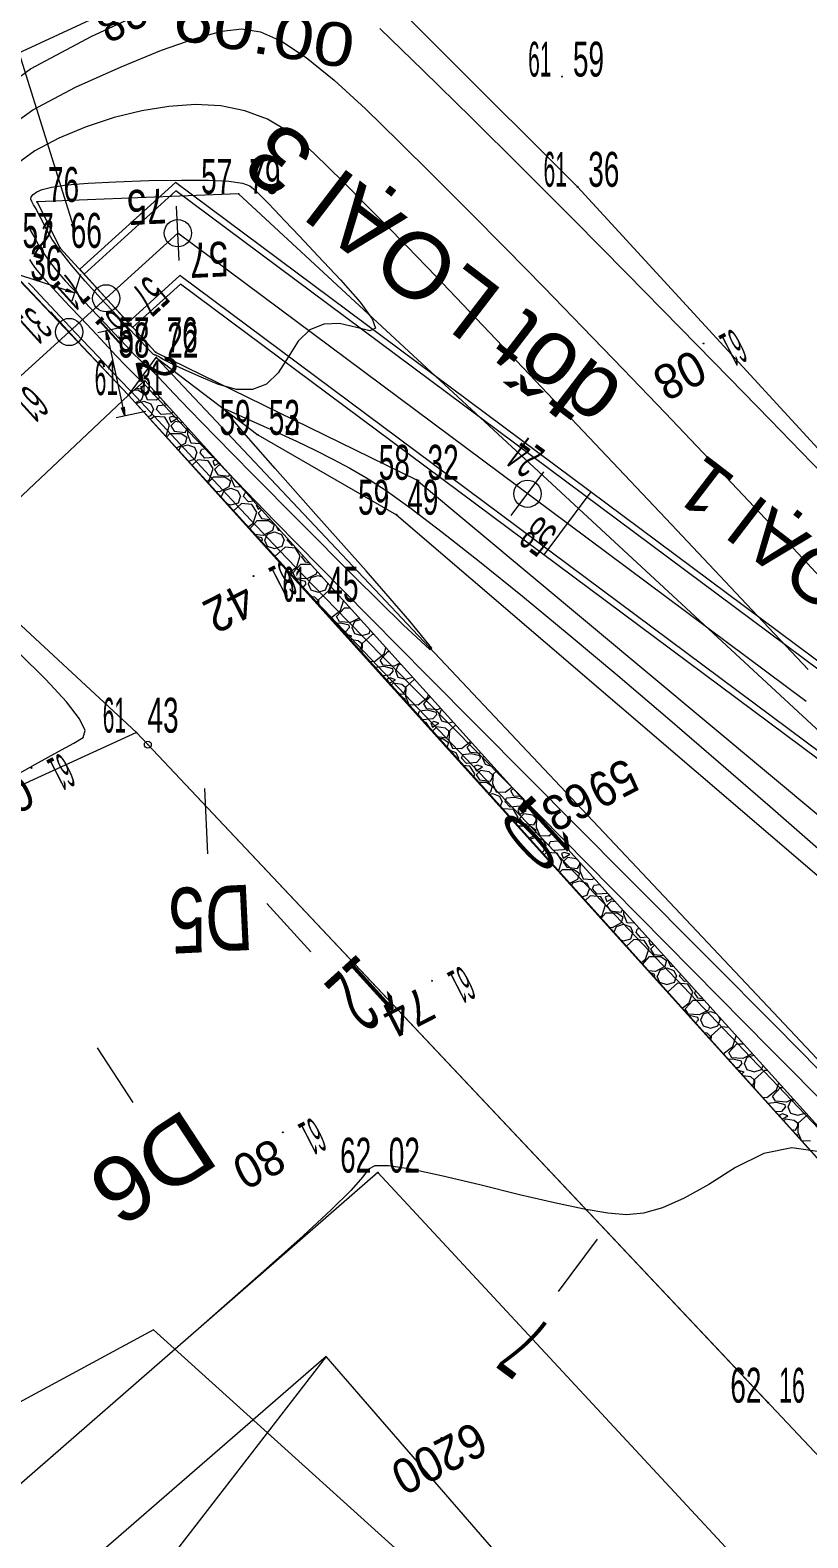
# Model space of a CAD drawing. Extents: x 2341 to 2734, y 4842 to 5070.
# Drawn here: x 2582.17 to 2600.01, y 4870.42 to 4905 of the extents above; entities that cross this region are included whole.
import ezdxf
from ezdxf.enums import TextEntityAlignment as Align

# ---------------------------------------------------------------- set-up
doc = ezdxf.new("R2010")
doc.units = 0
doc.header["$LTSCALE"] = 0.32
doc.header["$PDMODE"] = 32
doc.header["$PDSIZE"] = 0.16
for name, color, linetype, lineweight in [('1', 7, 'Continuous', 13), ('10', 7, 'Continuous', 13), ('2', 7, 'Continuous', 13), ('25', 7, 'Continuous', 13), ('26', 7, 'Continuous', 13), ('3', 7, 'Continuous', 13), ('30', 7, 'Continuous', 13), ('32', 7, 'Continuous', 13), ('4', 7, 'Continuous', 13), ('6', 7, 'Continuous', 13), ('7', 7, 'Continuous', 13), ('8', 7, 'Continuous', 13), ('9', 7, 'Continuous', 13)]:
    doc.layers.add(name, color=color, linetype=linetype, lineweight=lineweight)
doc.layers.add('17', color=7, linetype='Continuous')

msp = doc.modelspace()

# ---------------------------------------------------------------- hatches: boundary and pattern name
at = {"layer": '30'}
msp.add_hatch(color=256, dxfattribs=at).paths.add_polyline_path([(2583.1791, 4900.5599), (2583.2045, 4900.3792), (2583.1219, 4900.5419)])
at = {"layer": '9'}
for points in [[(2583.0109, 4899.0678), (2583.1912, 4898.975), (2582.9905, 4899.0043)], [(2583.925, 4897.8986), (2583.9152, 4898.1011), (2583.9902, 4897.9127)], [(2584.3291, 4896.349), (2584.3389, 4896.1465), (2584.264, 4896.3349)]]:
    msp.add_hatch(color=256, dxfattribs=at).paths.add_polyline_path(points)

# ---------------------------------------------------------------- linework, layer by layer
at = {"layer": '1'}
for centre in [(2594.37, 4903.933), (2586.949, 4901.244), (2594.722, 4901.406), (2582.33, 4901.058), (2582.852, 4900.005), (2585.0498, 4897.6119), (2585.065, 4897.49), (2584.427, 4896.628), (2587.394, 4895.716), (2591.036, 4894.686), (2590.572, 4893.885), (2588.739, 4891.889), (2584.612, 4888.886), (2590.147, 4878.796), (2599.097, 4873.519)]:
    msp.add_circle(centre, 0.01, dxfattribs=at)
at = {"layer": '10'}
msp.add_line((2599.9724, 4889.6029), (2594.4936, 4893.6846), dxfattribs=at)
for points in [[(2655.7151, 4947.3645), (2645.6363, 4930.937), (2636.5454, 4910.0623), (2622.9958, 4893.5047), (2609.6257, 4883.5337), (2585.5038, 4901.5041), (2583.3114, 4899.5141)], [(2655.8429, 4947.2861), (2645.7696, 4930.8675), (2636.6747, 4909.9834), (2623.1002, 4893.3955), (2609.6258, 4883.3466), (2585.5132, 4901.3101), (2583.4123, 4899.4031)], [(2657.1215, 4946.5017), (2647.103, 4930.1724), (2637.967, 4909.1941), (2624.1445, 4892.3031), (2609.6262, 4881.4758), (2585.6071, 4899.3696), (2584.4204, 4898.2924)], [(2657.2493, 4946.4232), (2647.2363, 4930.1029), (2638.0962, 4909.1152), (2624.249, 4892.1938), (2609.6263, 4881.2887), (2585.6165, 4899.1755), (2584.5212, 4898.1813)], [(2594.4936, 4893.6846), (2585.5601, 4900.3398), (2583.9163, 4898.8477), (2578.2889, 4893.7397)]]:
    msp.add_lwpolyline(points, dxfattribs=at)
at = {"layer": '2'}
for centre in [(2594.37, 4903.933), (2586.949, 4901.244), (2594.722, 4901.406), (2582.33, 4901.058), (2582.852, 4900.005), (2585.065, 4897.49), (2584.427, 4896.628), (2587.394, 4895.716), (2591.036, 4894.686), (2590.572, 4893.885), (2588.739, 4891.889), (2584.612, 4888.886), (2590.147, 4878.796), (2599.097, 4873.519)]:
    msp.add_circle(centre, 0.01, dxfattribs=at)
at = {"layer": '25'}
for p, q in [((2592.6425, 4887.5234), (2591.6343, 4888.6341)), ((2586.2494, 4886.1065), (2586.1769, 4887.6048)), ((2588.607, 4883.8604), (2587.5988, 4884.9711)), ((2584.5374, 4880.401), (2583.7144, 4881.6551)), ((2594.2883, 4876.0678), (2595.1845, 4877.2707))]:
    msp.add_line(p, q, dxfattribs=at)
at = {"layer": '26'}
for p, q in [((2585.5904, 4899.7156), (2585.5299, 4900.9641)), ((2584.3364, 4898.385), (2583.4963, 4899.3105)), ((2583.4849, 4897.612), (2582.6448, 4898.5376)), ((2593.206, 4893.8644), (2593.9528, 4894.8668))]:
    msp.add_line(p, q, dxfattribs=at)
for centre in [(2585.5601, 4900.3398), (2583.9163, 4898.8477), (2583.0648, 4898.0748), (2593.5794, 4894.3656)]:
    msp.add_circle(centre, 0.3125, dxfattribs=at)
at = {"layer": '3'}
for p, q in [((2584.5628, 4896.7506), (2584.6374, 4896.7506)), ((2584.6016, 4896.7856), (2584.7275, 4896.7705)), ((2584.6375, 4896.7506), (2584.7675, 4896.6606)), ((2584.7273, 4896.7705), (2584.7773, 4896.8605)), ((2584.7775, 4896.9205), (2584.764, 4896.9323)), ((2584.7774, 4896.8606), (2584.7774, 4896.9206)), ((2584.7875, 4896.9305), (2584.7775, 4896.7205)), ((2584.7775, 4896.7205), (2584.8575, 4896.5305)), ((2584.8094, 4896.9506), (2584.7875, 4896.9306)), ((2584.427, 4896.628), (2602.7778, 4876.3001)), ((2584.7276, 4896.5203), (2584.5895, 4896.448)), ((2584.6107, 4896.4245), (2584.6175, 4896.4406)), ((2584.6175, 4896.4406), (2584.7775, 4896.4906)), ((2584.7674, 4896.6606), (2584.7274, 4896.5206)), ((2584.7774, 4896.4905), (2584.9374, 4896.4305)), ((2584.8574, 4896.5305), (2585.0674, 4896.5205)), ((2584.9375, 4896.4306), (2584.9975, 4896.3006)), ((2585.0674, 4896.521), (2585.1439, 4896.5801)), ((2585.0675, 4896.3005), (2585.0975, 4896.3805)), ((2585.2876, 4896.4004), (2585.0976, 4896.3804)), ((2585.2674, 4896.4306), (2585.2466, 4896.4663)), ((2585.2795, 4896.4298), (2585.2674, 4896.4307)), ((2585.3113, 4896.3946), (2585.2874, 4896.4006)), ((2584.8697, 4896.1376), (2584.9475, 4896.1605)), ((2585.0175, 4896.1406), (2584.935, 4896.0652)), ((2584.9475, 4896.1605), (2584.9975, 4896.3005)), ((2585.2575, 4896.1205), (2585.0175, 4896.1405)), ((2585.1775, 4896.1806), (2585.0675, 4896.3006)), ((2585.4074, 4896.2007), (2585.1774, 4896.1807)), ((2585.3674, 4895.9405), (2585.2574, 4896.1205)), ((2585.4274, 4896.1405), (2585.3574, 4896.1105)), ((2585.3575, 4896.1106), (2585.3975, 4896.0106)), ((2585.3974, 4896.0106), (2585.5474, 4896.1006)), ((2585.447, 4896.2443), (2585.4075, 4896.2004)), ((2585.5475, 4896.1006), (2585.4275, 4896.1406)), ((2585.2788, 4895.6844), (2585.2874, 4895.691)), ((2585.2875, 4895.6906), (2585.3675, 4895.9406)), ((2585.2985, 4895.6626), (2585.3775, 4895.7504)), ((2585.3774, 4895.7506), (2585.6374, 4895.7506)), ((2585.3974, 4895.9206), (2585.4774, 4895.8006)), ((2585.4975, 4896.0206), (2585.3975, 4895.9206)), ((2585.4775, 4895.8005), (2585.7275, 4895.7705)), ((2585.6726, 4895.9944), (2585.4975, 4896.0206)), ((2585.6374, 4895.7506), (2585.7674, 4895.6606)), ((2585.7273, 4895.7705), (2585.7773, 4895.8605)), ((2585.7774, 4895.8606), (2585.7774, 4895.8782)), ((2585.7846, 4895.8703), (2585.7775, 4895.7205)), ((2585.7775, 4895.7205), (2585.8575, 4895.5305)), ((2585.7276, 4895.5203), (2585.5235, 4895.4134)), ((2585.5794, 4895.3515), (2585.6175, 4895.4406)), ((2585.6175, 4895.4406), (2585.7775, 4895.4906)), ((2585.7674, 4895.6606), (2585.7274, 4895.5206)), ((2585.7774, 4895.4905), (2585.9374, 4895.4305)), ((2585.8574, 4895.5305), (2586.0674, 4895.5205)), ((2585.9375, 4895.4306), (2585.9975, 4895.3006)), ((2586.0674, 4895.521), (2586.0866, 4895.5358)), ((2586.0675, 4895.3005), (2586.0975, 4895.3805)), ((2586.2156, 4895.3929), (2586.0976, 4895.3804)), ((2585.7929, 4895.115), (2585.9475, 4895.1605)), ((2586.0175, 4895.1406), (2585.8817, 4895.0166)), ((2585.9475, 4895.1605), (2585.9975, 4895.3005)), ((2586.2575, 4895.1205), (2586.0175, 4895.1405)), ((2586.1775, 4895.1806), (2586.0675, 4895.3006)), ((2586.3904, 4895.1992), (2586.1774, 4895.1807)), ((2586.3674, 4894.9405), (2586.2574, 4895.1205)), ((2586.4274, 4895.1405), (2586.3574, 4895.1105)), ((2586.3575, 4895.1106), (2586.3975, 4895.0106)), ((2586.3974, 4895.0106), (2586.5033, 4895.0742)), ((2586.4975, 4895.0206), (2586.3975, 4894.9206)), ((2586.4502, 4895.133), (2586.4275, 4895.1406)), ((2586.5601, 4895.0112), (2586.4975, 4895.0206)), ((2586.2216, 4894.6401), (2586.2874, 4894.691)), ((2586.2499, 4894.6087), (2586.3775, 4894.7504)), ((2586.2875, 4894.6906), (2586.3675, 4894.9406)), ((2586.3774, 4894.7506), (2586.6374, 4894.7506)), ((2586.3974, 4894.9206), (2586.4774, 4894.8006)), ((2586.4775, 4894.8005), (2586.7275, 4894.7705)), ((2586.6374, 4894.7506), (2586.7674, 4894.6606)), ((2586.7273, 4894.7705), (2586.7464, 4894.8049)), ((2586.7674, 4894.6606), (2586.7274, 4894.5206)), ((2586.7798, 4894.7679), (2586.7775, 4894.7205)), ((2586.7775, 4894.7205), (2586.8575, 4894.5305)), ((2586.5174, 4894.4107), (2586.4217, 4894.4184)), ((2586.4874, 4894.3506), (2586.4816, 4894.352)), ((2586.4888, 4894.3441), (2586.4875, 4894.3506)), ((2586.7276, 4894.5203), (2586.5176, 4894.4103)), ((2586.5475, 4894.3006), (2586.565, 4894.2597)), ((2586.5575, 4894.3006), (2586.6175, 4894.4406)), ((2586.6175, 4894.4406), (2586.7775, 4894.4906)), ((2586.7774, 4894.4905), (2586.9374, 4894.4305)), ((2586.8574, 4894.5305), (2587.0002, 4894.5237)), ((2586.9375, 4894.4306), (2586.9975, 4894.3006)), ((2586.9475, 4894.1605), (2586.9975, 4894.3005)), ((2587.0675, 4894.3005), (2587.0975, 4894.3805)), ((2587.1775, 4894.1806), (2587.0675, 4894.3006)), ((2587.1268, 4894.3835), (2587.0975, 4894.3804)), ((2586.6715, 4894.1416), (2586.7774, 4894.1105)), ((2586.7775, 4894.1105), (2586.9475, 4894.1605)), ((2587.0175, 4894.1406), (2586.8284, 4893.9679)), ((2587.2575, 4894.1205), (2587.0175, 4894.1405)), ((2587.3003, 4894.1913), (2587.1774, 4894.1807)), ((2587.3674, 4893.9405), (2587.2574, 4894.1205)), ((2587.3689, 4894.1154), (2587.3574, 4894.1105)), ((2587.3575, 4894.1106), (2587.3975, 4894.0106)), ((2587.3974, 4894.0106), (2587.4402, 4894.0363)), ((2587.4748, 4893.998), (2587.3975, 4893.9206)), ((2587.1643, 4893.5958), (2587.2874, 4893.691)), ((2587.2014, 4893.5547), (2587.3775, 4893.7504)), ((2587.2875, 4893.6906), (2587.3675, 4893.9406)), ((2587.3774, 4893.7506), (2587.6374, 4893.7506)), ((2587.3974, 4893.9206), (2587.4774, 4893.8006)), ((2587.4775, 4893.8005), (2587.6744, 4893.7769)), ((2587.6374, 4893.7506), (2587.7674, 4893.6606)), ((2587.7674, 4893.6606), (2587.7274, 4893.5206)), ((2587.8231, 4893.6122), (2587.8575, 4893.5305)), ((2587.5174, 4893.4107), (2587.3169, 4893.4268)), ((2587.4874, 4893.3506), (2587.356, 4893.3834)), ((2587.4975, 4893.3005), (2587.4643, 4893.2635)), ((2587.4975, 4893.3006), (2587.4875, 4893.3506)), ((2587.7276, 4893.5204), (2587.5176, 4893.4104)), ((2587.5475, 4893.3006), (2587.6075, 4893.1606)), ((2587.5575, 4893.3006), (2587.6175, 4893.4406)), ((2587.6175, 4893.4406), (2587.7775, 4893.4906)), ((2587.7774, 4893.4905), (2587.9374, 4893.4305)), ((2587.8574, 4893.5305), (2587.8986, 4893.5286)), ((2587.9375, 4893.4306), (2587.9975, 4893.3006)), ((2587.9475, 4893.1605), (2587.9975, 4893.3005)), ((2588.0675, 4893.3005), (2588.0783, 4893.3295)), ((2588.1775, 4893.1806), (2588.0675, 4893.3006)), ((2587.6074, 4893.1605), (2587.7774, 4893.1105)), ((2587.7775, 4892.9205), (2587.7604, 4892.9354)), ((2587.7774, 4892.9166), (2587.7774, 4892.9206)), ((2587.7775, 4893.1105), (2587.9475, 4893.1605)), ((2587.7875, 4892.9305), (2587.7864, 4892.9067)), ((2588.0175, 4893.1406), (2587.7875, 4892.9306)), ((2588.2575, 4893.1205), (2588.0175, 4893.1405)), ((2588.2101, 4893.1835), (2588.1774, 4893.1806)), ((2588.3674, 4892.9405), (2588.2574, 4893.1205)), ((2588.2875, 4892.6906), (2588.3675, 4892.9406)), ((2588.3974, 4892.9206), (2588.4774, 4892.8006)), ((2588.4237, 4892.9469), (2588.3975, 4892.9206)), ((2588.107, 4892.5515), (2588.2874, 4892.6909)), ((2588.1975, 4892.5505), (2588.3775, 4892.7505)), ((2588.3774, 4892.7506), (2588.6009, 4892.7506)), ((2588.4775, 4892.8005), (2588.5653, 4892.79)), ((2588.7469, 4892.5889), (2588.7274, 4892.5206)), ((2588.2674, 4892.4306), (2588.1974, 4892.5506)), ((2588.2875, 4892.4004), (2588.2472, 4892.3962)), ((2588.5174, 4892.4107), (2588.2674, 4892.4307)), ((2588.4874, 4892.3506), (2588.2874, 4892.4006)), ((2588.4975, 4892.3005), (2588.4157, 4892.2096)), ((2588.4975, 4892.3006), (2588.4875, 4892.3506)), ((2588.7276, 4892.5204), (2588.5176, 4892.4104)), ((2588.5475, 4892.3006), (2588.6075, 4892.1606)), ((2588.5575, 4892.3006), (2588.6175, 4892.4406)), ((2588.6175, 4892.4406), (2588.7775, 4892.4906)), ((2588.7774, 4892.4905), (2588.8655, 4892.4575)), ((2588.9475, 4892.1605), (2588.9975, 4892.3005)), ((2588.9873, 4892.3225), (2588.9975, 4892.3006)), ((2588.5474, 4892.1006), (2588.4998, 4892.1165)), ((2588.5258, 4892.0876), (2588.5474, 4892.1006)), ((2588.6975, 4891.9906), (2588.6002, 4892.0052)), ((2588.6074, 4892.1605), (2588.7774, 4892.1105)), ((2588.7775, 4891.9205), (2588.6975, 4891.9905)), ((2588.7774, 4891.8606), (2588.7774, 4891.9206)), ((2588.7775, 4892.1105), (2588.9475, 4892.1605)), ((2588.7875, 4891.9305), (2588.7815, 4891.8044)), ((2589.0175, 4892.1406), (2588.7875, 4891.9306)), ((2589.1626, 4892.1284), (2589.0175, 4892.1405)), ((2589.2875, 4891.6906), (2589.3582, 4891.9117)), ((2588.7596, 4891.8286), (2588.7773, 4891.8605)), ((2589.0674, 4891.5209), (2589.2874, 4891.6909)), ((2589.2674, 4891.4306), (2589.1974, 4891.5506)), ((2589.1975, 4891.5505), (2589.3775, 4891.7505)), ((2589.3774, 4891.7506), (2589.5037, 4891.7506)), ((2589.0364, 4891.522), (2589.0674, 4891.5205)), ((2589.2875, 4891.4005), (2589.1584, 4891.3869)), ((2589.5174, 4891.4107), (2589.2674, 4891.4307)), ((2589.4874, 4891.3506), (2589.2874, 4891.4006)), ((2589.4074, 4891.2006), (2589.3324, 4891.1941)), ((2589.4975, 4891.3005), (2589.4075, 4891.2005)), ((2589.4975, 4891.3006), (2589.4875, 4891.3506)), ((2589.7166, 4891.5147), (2589.5176, 4891.4104)), ((2589.5475, 4891.3006), (2589.6075, 4891.1606)), ((2589.5575, 4891.3006), (2589.6175, 4891.4406)), ((2589.6175, 4891.4406), (2589.747, 4891.481)), ((2589.9475, 4891.1605), (2589.9727, 4891.231)), ((2589.4274, 4891.1405), (2589.3938, 4891.1261)), ((2589.5474, 4891.1006), (2589.4274, 4891.1406)), ((2589.4627, 4891.0498), (2589.5474, 4891.1006)), ((2589.4975, 4891.0206), (2589.493, 4891.0162)), ((2589.6975, 4890.9906), (2589.4975, 4891.0206)), ((2589.6074, 4891.1605), (2589.7774, 4891.1105)), ((2589.7775, 4890.9205), (2589.6975, 4890.9905)), ((2589.7273, 4890.7705), (2589.7773, 4890.8605)), ((2589.7774, 4890.8606), (2589.7774, 4890.9206)), ((2589.7775, 4891.1105), (2589.9475, 4891.1605)), ((2589.7875, 4890.9305), (2589.7775, 4890.7205)), ((2590.0175, 4891.1406), (2589.7875, 4890.9306)), ((2590.0574, 4891.1372), (2590.0175, 4891.1405)), ((2589.7132, 4890.7723), (2589.7275, 4890.7706)), ((2589.7775, 4890.7205), (2589.7928, 4890.6841)), ((2589.9348, 4890.5268), (2590.0674, 4890.5205)), ((2590.0674, 4890.5209), (2590.2874, 4890.6909)), ((2590.2674, 4890.4306), (2590.1974, 4890.5506)), ((2590.1975, 4890.5505), (2590.3775, 4890.7505)), ((2590.2875, 4890.6906), (2590.3327, 4890.8322)), ((2590.3774, 4890.7506), (2590.4064, 4890.7506)), ((2590.0885, 4890.3566), (2590.0975, 4890.3805)), ((2590.2875, 4890.4005), (2590.0975, 4890.3805)), ((2590.4074, 4890.2006), (2590.2422, 4890.1863)), ((2590.5174, 4890.4107), (2590.2674, 4890.4307)), ((2590.4874, 4890.3506), (2590.2874, 4890.4006)), ((2590.4975, 4890.3005), (2590.4075, 4890.2005)), ((2590.4975, 4890.3006), (2590.4875, 4890.3506)), ((2590.6506, 4890.4801), (2590.5176, 4890.4104)), ((2590.5475, 4890.3006), (2590.6075, 4890.1606)), ((2590.5575, 4890.3006), (2590.6175, 4890.4406)), ((2590.6074, 4890.1605), (2590.7774, 4890.1105)), ((2590.6175, 4890.4406), (2590.6711, 4890.4573)), ((2590.7775, 4890.1105), (2590.9408, 4890.1586)), ((2590.4274, 4890.1405), (2590.3574, 4890.1105)), ((2590.3575, 4890.1106), (2590.3948, 4890.0173)), ((2590.3996, 4890.0119), (2590.5474, 4890.1006)), ((2590.5474, 4890.1006), (2590.4274, 4890.1406)), ((2590.4975, 4890.0206), (2590.4419, 4889.9651)), ((2590.6975, 4889.9906), (2590.4975, 4890.0206)), ((2590.7775, 4889.9206), (2590.6975, 4889.9905)), ((2590.7273, 4889.7705), (2590.7773, 4889.8605)), ((2590.7774, 4889.8606), (2590.7774, 4889.9206)), ((2590.7875, 4889.9305), (2590.7775, 4889.7205)), ((2590.9844, 4890.1103), (2590.7875, 4889.9306)), ((2590.6042, 4889.7853), (2590.7275, 4889.7706)), ((2590.6356, 4889.7506), (2590.6374, 4889.7506)), ((2590.6374, 4889.7506), (2590.7674, 4889.6606)), ((2590.7674, 4889.6606), (2590.7552, 4889.618)), ((2590.7775, 4889.7205), (2590.8575, 4889.5305)), ((2590.8574, 4889.5305), (2591.0674, 4889.5205)), ((2591.0674, 4889.5209), (2591.2874, 4889.6909)), ((2591.2674, 4889.4306), (2591.1974, 4889.5506)), ((2591.1975, 4889.5505), (2591.3434, 4889.7126)), ((2591.2875, 4889.6906), (2591.3073, 4889.7526)), ((2590.9178, 4889.4379), (2590.9374, 4889.4306)), ((2590.9375, 4889.4306), (2590.9511, 4889.401)), ((2591.0675, 4889.3005), (2591.0975, 4889.3805)), ((2591.1775, 4889.1806), (2591.0675, 4889.3006)), ((2591.2875, 4889.4005), (2591.0975, 4889.3805)), ((2591.4074, 4889.2006), (2591.1774, 4889.1806)), ((2591.2575, 4889.1205), (2591.2, 4889.1253)), ((2591.3674, 4888.9406), (2591.2574, 4889.1206)), ((2591.5174, 4889.4107), (2591.2674, 4889.4307)), ((2591.4874, 4889.3506), (2591.2874, 4889.4006)), ((2591.4274, 4889.1405), (2591.3574, 4889.1105)), ((2591.3575, 4889.1106), (2591.3975, 4889.0106)), ((2591.4975, 4889.3005), (2591.4075, 4889.2005)), ((2591.5474, 4889.1006), (2591.4274, 4889.1406)), ((2591.4975, 4889.3006), (2591.4875, 4889.3506)), ((2591.5845, 4889.4455), (2591.5175, 4889.4104)), ((2591.5475, 4889.3006), (2591.6075, 4889.1606)), ((2591.5575, 4889.3006), (2591.6083, 4889.4192)), ((2591.6074, 4889.1605), (2591.7774, 4889.1105)), ((2591.7775, 4889.1105), (2591.864, 4889.136)), ((2591.3673, 4888.94), (2591.3675, 4888.9406)), ((2591.3974, 4889.0106), (2591.5474, 4889.1006)), ((2591.4974, 4889.0206), (2591.3974, 4888.9206)), ((2591.3974, 4888.9206), (2591.433, 4888.8672)), ((2591.4951, 4888.7984), (2591.7275, 4888.7706)), ((2591.6975, 4888.9906), (2591.4975, 4889.0206)), ((2591.7775, 4888.9206), (2591.6975, 4888.9906)), ((2591.7273, 4888.7705), (2591.7773, 4888.8605)), ((2591.7774, 4888.8606), (2591.7774, 4888.9206)), ((2591.7875, 4888.9305), (2591.7775, 4888.7205)), ((2591.9311, 4889.0617), (2591.7875, 4888.9306)), ((2591.5383, 4888.7506), (2591.6374, 4888.7506)), ((2591.6374, 4888.7506), (2591.7674, 4888.6606)), ((2591.7674, 4888.6606), (2591.7319, 4888.5362)), ((2591.774, 4888.4895), (2591.7775, 4888.4906)), ((2591.7774, 4888.4906), (2591.9374, 4888.4306)), ((2591.7775, 4888.7205), (2591.8575, 4888.5305)), ((2591.8574, 4888.5305), (2592.0674, 4888.5205)), ((2591.9375, 4888.4306), (2591.9975, 4888.3006)), ((2592.0674, 4888.5208), (2592.2747, 4888.681)), ((2592.2674, 4888.4306), (2592.1974, 4888.5506)), ((2592.1975, 4888.5505), (2592.2949, 4888.6587)), ((2592.5174, 4888.4107), (2592.2674, 4888.4307)), ((2591.9825, 4888.2585), (2591.9975, 4888.3005)), ((2592.0674, 4888.3005), (2592.0974, 4888.3805)), ((2592.1775, 4888.1806), (2592.0675, 4888.3006)), ((2592.2575, 4888.1205), (2592.0949, 4888.1341)), ((2592.2875, 4888.4005), (2592.0975, 4888.3805)), ((2592.4074, 4888.2006), (2592.1774, 4888.1806)), ((2592.3674, 4887.9406), (2592.2574, 4888.1206)), ((2592.4874, 4888.3506), (2592.2874, 4888.4006)), ((2592.4274, 4888.1405), (2592.3574, 4888.1105)), ((2592.3575, 4888.1106), (2592.3975, 4888.0106)), ((2592.3974, 4888.0106), (2592.5474, 4888.1006)), ((2592.4975, 4888.3005), (2592.4075, 4888.2005)), ((2592.5474, 4888.1006), (2592.4274, 4888.1406)), ((2592.4975, 4888.3006), (2592.4875, 4888.3506)), ((2592.5185, 4888.4109), (2592.5175, 4888.4104)), ((2592.5475, 4888.3006), (2592.6075, 4888.1606)), ((2592.5575, 4888.3006), (2592.577, 4888.3461)), ((2592.6074, 4888.1605), (2592.7774, 4888.1105)), ((2592.7775, 4888.1105), (2592.7871, 4888.1134)), ((2592.3418, 4887.8605), (2592.3675, 4887.9406)), ((2592.4974, 4888.0206), (2592.3974, 4887.9206)), ((2592.3974, 4887.9206), (2592.4774, 4887.8006)), ((2592.441, 4887.7506), (2592.6374, 4887.7506)), ((2592.4775, 4887.8006), (2592.7275, 4887.7706)), ((2592.6975, 4887.9906), (2592.4975, 4888.0206)), ((2592.6374, 4887.7506), (2592.7674, 4887.6606)), ((2592.7775, 4887.9206), (2592.6975, 4887.9906)), ((2592.7274, 4887.7705), (2592.7774, 4887.8605)), ((2592.7774, 4887.8606), (2592.7774, 4887.9206)), ((2592.7875, 4887.9305), (2592.7775, 4887.7205)), ((2592.8777, 4888.013), (2592.7875, 4887.9306)), ((2592.7275, 4887.5204), (2592.6741, 4887.4924)), ((2592.6981, 4887.4658), (2592.7774, 4887.4906)), ((2592.7674, 4887.6606), (2592.7274, 4887.5206)), ((2592.7774, 4887.4906), (2592.9374, 4887.4306)), ((2592.7775, 4887.7205), (2592.8575, 4887.5305)), ((2592.8574, 4887.5305), (2593.0674, 4887.5205)), ((2592.9375, 4887.4306), (2592.9975, 4887.3006)), ((2593.0674, 4887.5208), (2593.2174, 4887.6367)), ((2593.0674, 4887.3005), (2593.0974, 4887.3805)), ((2593.2875, 4887.4005), (2593.0975, 4887.3805)), ((2593.2674, 4887.4306), (2593.1974, 4887.5506)), ((2593.1975, 4887.5505), (2593.2463, 4887.6047)), ((2593.414, 4887.4189), (2593.2674, 4887.4307)), ((2593.4723, 4887.3544), (2593.2874, 4887.4006)), ((2592.9549, 4887.1813), (2592.9975, 4887.3005)), ((2593.0175, 4887.1406), (2593.0034, 4887.1277)), ((2593.2575, 4887.1205), (2593.0175, 4887.1405)), ((2593.1775, 4887.1806), (2593.0675, 4887.3006)), ((2593.4074, 4887.2006), (2593.1774, 4887.1806)), ((2593.3674, 4886.9406), (2593.2574, 4887.1206)), ((2593.4274, 4887.1405), (2593.3574, 4887.1105)), ((2593.3575, 4887.1106), (2593.3975, 4887.0106)), ((2593.3974, 4887.0106), (2593.5474, 4887.1006)), ((2593.4975, 4887.3005), (2593.4075, 4887.2005)), ((2593.5474, 4887.1006), (2593.4274, 4887.1406)), ((2593.4975, 4887.3006), (2593.4908, 4887.3339)), ((2593.5715, 4887.2445), (2593.6075, 4887.1606)), ((2593.6074, 4887.1605), (2593.6617, 4887.1446)), ((2593.3164, 4886.7809), (2593.3675, 4886.9406)), ((2593.3607, 4886.7318), (2593.3775, 4886.7505)), ((2593.3774, 4886.7506), (2593.6374, 4886.7506)), ((2593.4974, 4887.0206), (2593.3974, 4886.9206)), ((2593.3974, 4886.9206), (2593.4774, 4886.8006)), ((2593.4775, 4886.8006), (2593.7275, 4886.7706)), ((2593.6975, 4886.9906), (2593.4975, 4887.0206)), ((2593.6374, 4886.7506), (2593.7674, 4886.6606)), ((2593.7774, 4886.9206), (2593.6975, 4886.9906)), ((2593.7274, 4886.7705), (2593.7774, 4886.8605)), ((2593.7774, 4886.8606), (2593.7774, 4886.9206)), ((2593.7875, 4886.9305), (2593.7775, 4886.7205)), ((2593.7775, 4886.7205), (2593.8575, 4886.5305)), ((2593.8244, 4886.9643), (2593.7875, 4886.9306)), ((2593.7275, 4886.5204), (2593.608, 4886.4579)), ((2593.6223, 4886.4421), (2593.7774, 4886.4906)), ((2593.7674, 4886.6606), (2593.7274, 4886.5206)), ((2593.7774, 4886.4906), (2593.9374, 4886.4306)), ((2593.8574, 4886.5305), (2594.0674, 4886.5205)), ((2593.9375, 4886.4306), (2593.9975, 4886.3006)), ((2594.0674, 4886.5208), (2594.1601, 4886.5924)), ((2594.0674, 4886.3005), (2594.0974, 4886.3805)), ((2594.2875, 4886.4005), (2594.0975, 4886.3805)), ((2594.2674, 4886.4306), (2594.1974, 4886.5506)), ((2594.1975, 4886.5505), (2594.1977, 4886.5508)), ((2594.3092, 4886.4273), (2594.2674, 4886.4307)), ((2594.3467, 4886.3858), (2594.2874, 4886.4006)), ((2593.8913, 4886.144), (2593.9475, 4886.1605)), ((2593.9475, 4886.1605), (2593.9975, 4886.3005)), ((2594.0175, 4886.1406), (2593.95, 4886.079)), ((2594.2575, 4886.1205), (2594.0175, 4886.1405)), ((2594.1775, 4886.1806), (2594.0675, 4886.3006)), ((2594.4074, 4886.2006), (2594.1774, 4886.1806)), ((2594.3674, 4885.9406), (2594.2574, 4886.1206)), ((2594.4274, 4886.1405), (2594.3574, 4886.1105)), ((2594.3575, 4886.1106), (2594.3975, 4886.0106)), ((2594.3974, 4886.0106), (2594.5474, 4886.1006)), ((2594.4974, 4886.0206), (2594.3974, 4885.9206)), ((2594.4606, 4886.2596), (2594.4075, 4886.2005)), ((2594.5474, 4886.1006), (2594.4274, 4886.1406)), ((2594.6975, 4885.9906), (2594.4975, 4886.0206)), ((2594.2909, 4885.7014), (2594.3674, 4885.9406)), ((2594.3121, 4885.6779), (2594.3775, 4885.7505)), ((2594.3774, 4885.7506), (2594.6374, 4885.7506)), ((2594.3974, 4885.9206), (2594.4774, 4885.8006)), ((2594.4775, 4885.8006), (2594.7275, 4885.7706)), ((2594.6374, 4885.7506), (2594.7674, 4885.6606)), ((2594.7261, 4885.9655), (2594.6974, 4885.9906)), ((2594.7274, 4885.7705), (2594.7774, 4885.8605)), ((2594.7674, 4885.6606), (2594.7274, 4885.5206)), ((2594.7774, 4885.8606), (2594.7774, 4885.9086)), ((2594.786, 4885.8992), (2594.7775, 4885.7205)), ((2594.7775, 4885.7205), (2594.8575, 4885.5305)), ((2594.7275, 4885.5205), (2594.542, 4885.4233)), ((2594.5882, 4885.3721), (2594.6175, 4885.4406)), ((2594.6174, 4885.4406), (2594.7774, 4885.4906)), ((2594.7774, 4885.4906), (2594.9374, 4885.4306)), ((2594.8574, 4885.5305), (2595.0674, 4885.5205)), ((2594.9375, 4885.4306), (2594.9975, 4885.3006)), ((2595.0674, 4885.5208), (2595.1029, 4885.5481)), ((2595.0674, 4885.3006), (2595.0974, 4885.3806)), ((2595.2406, 4885.3956), (2595.0975, 4885.3805)), ((2594.8145, 4885.1214), (2594.9475, 4885.1605)), ((2595.0175, 4885.1406), (2594.8967, 4885.0303)), ((2594.9475, 4885.1605), (2594.9975, 4885.3005)), ((2595.2575, 4885.1205), (2595.0175, 4885.1405)), ((2595.1775, 4885.1806), (2595.0675, 4885.3006)), ((2595.4074, 4885.2006), (2595.1774, 4885.1806)), ((2595.3674, 4884.9406), (2595.2574, 4885.1206)), ((2595.4274, 4885.1405), (2595.3574, 4885.1105)), ((2595.3575, 4885.1106), (2595.3975, 4885.0106)), ((2595.3974, 4885.0106), (2595.5211, 4885.0848)), ((2595.4974, 4885.0206), (2595.3974, 4884.9206)), ((2595.4121, 4885.2056), (2595.4075, 4885.2005)), ((2595.4895, 4885.1199), (2595.4274, 4885.1406)), ((2595.5919, 4885.0064), (2595.4975, 4885.0206)), ((2595.2378, 4884.6524), (2595.2874, 4884.6908)), ((2595.2636, 4884.6239), (2595.3775, 4884.7505)), ((2595.2874, 4884.6906), (2595.3674, 4884.9406)), ((2595.3774, 4884.7506), (2595.6374, 4884.7506)), ((2595.3974, 4884.9206), (2595.4774, 4884.8006)), ((2595.4775, 4884.8006), (2595.7275, 4884.7706)), ((2595.6374, 4884.7506), (2595.7674, 4884.6606)), ((2595.7274, 4884.7705), (2595.7569, 4884.8237)), ((2595.7674, 4884.6606), (2595.7274, 4884.5206)), ((2595.7811, 4884.7968), (2595.7775, 4884.7205)), ((2595.7775, 4884.7205), (2595.8575, 4884.5305)), ((2595.5174, 4884.4106), (2595.4514, 4884.4159)), ((2595.7275, 4884.5205), (2595.5175, 4884.4105)), ((2595.5575, 4884.3006), (2595.6175, 4884.4406)), ((2595.6174, 4884.4406), (2595.7774, 4884.4906)), ((2595.7774, 4884.4906), (2595.9374, 4884.4306)), ((2595.8574, 4884.5305), (2596.0289, 4884.5224)), ((2595.9375, 4884.4306), (2595.9975, 4884.3006)), ((2595.9475, 4884.1605), (2595.9975, 4884.3005)), ((2596.0674, 4884.3006), (2596.0974, 4884.3806)), ((2596.1775, 4884.1806), (2596.0675, 4884.3006)), ((2596.1518, 4884.3862), (2596.0975, 4884.3805)), ((2595.7088, 4884.1307), (2595.7774, 4884.1105)), ((2595.7775, 4884.1105), (2595.9475, 4884.1605)), ((2596.0175, 4884.1406), (2595.8434, 4883.9816)), ((2596.2575, 4884.1205), (2596.0175, 4884.1405)), ((2596.3258, 4884.1935), (2596.1774, 4884.1806)), ((2596.3674, 4883.9406), (2596.2574, 4884.1206)), ((2596.2874, 4883.6906), (2596.3674, 4883.9406)), ((2596.3886, 4884.1239), (2596.3574, 4884.1105)), ((2596.3575, 4884.1106), (2596.3975, 4884.0106)), ((2596.3974, 4884.0106), (2596.458, 4884.047)), ((2596.4893, 4884.0124), (2596.3974, 4883.9206)), ((2596.1806, 4883.6082), (2596.2874, 4883.6907)), ((2596.215, 4883.57), (2596.3775, 4883.7505)), ((2596.3774, 4883.7506), (2596.6374, 4883.7506)), ((2596.3974, 4883.9206), (2596.4774, 4883.8006)), ((2596.4775, 4883.8006), (2596.7051, 4883.7732)), ((2596.6374, 4883.7506), (2596.7674, 4883.6606)), ((2596.7674, 4883.6606), (2596.7274, 4883.5206)), ((2596.7991, 4883.6692), (2596.8575, 4883.5305)), ((2596.5174, 4883.4106), (2596.3465, 4883.4243)), ((2596.4874, 4883.3506), (2596.3914, 4883.3746)), ((2596.4975, 4883.3005), (2596.4779, 4883.2788)), ((2596.4974, 4883.3006), (2596.4874, 4883.3506)), ((2596.7275, 4883.5205), (2596.5175, 4883.4105)), ((2596.5475, 4883.3006), (2596.6075, 4883.1606)), ((2596.5575, 4883.3006), (2596.6175, 4883.4406)), ((2596.6174, 4883.4406), (2596.7774, 4883.4906)), ((2596.7774, 4883.4906), (2596.9374, 4883.4306)), ((2596.8574, 4883.5305), (2596.9272, 4883.5272)), ((2596.9374, 4883.4306), (2596.9974, 4883.3006)), ((2596.9475, 4883.1605), (2596.9975, 4883.3005)), ((2597.0674, 4883.3006), (2597.0863, 4883.351)), ((2597.1775, 4883.1806), (2597.0675, 4883.3006)), ((2596.6074, 4883.1605), (2596.7774, 4883.1105)), ((2596.7775, 4883.1105), (2596.9475, 4883.1605)), ((2597.0175, 4883.1406), (2596.7901, 4882.933)), ((2597.2575, 4883.1205), (2597.0175, 4883.1405)), ((2597.2356, 4883.1857), (2597.1774, 4883.1806)), ((2597.3674, 4882.9406), (2597.2574, 4883.1206)), ((2597.2874, 4882.6906), (2597.3674, 4882.9406)), ((2597.4381, 4882.9613), (2597.3974, 4882.9206)), ((2597.3974, 4882.9206), (2597.4774, 4882.8006)), ((2597.1233, 4882.5639), (2597.2874, 4882.6907)), ((2597.2674, 4882.4306), (2597.1974, 4882.5506)), ((2597.1975, 4882.5505), (2597.3775, 4882.7505)), ((2597.3774, 4882.7506), (2597.6284, 4882.7506)), ((2597.4775, 4882.8006), (2597.5961, 4882.7863)), ((2597.7535, 4882.6119), (2597.7274, 4882.5206)), ((2597.5174, 4882.4106), (2597.2674, 4882.4306)), ((2597.2875, 4882.4005), (2597.2722, 4882.3989)), ((2597.4874, 4882.3506), (2597.2874, 4882.4006)), ((2597.4975, 4882.3005), (2597.4293, 4882.2248)), ((2597.4974, 4882.3006), (2597.4874, 4882.3506)), ((2597.7275, 4882.5205), (2597.5175, 4882.4105)), ((2597.5475, 4882.3006), (2597.6075, 4882.1606)), ((2597.5575, 4882.3006), (2597.6175, 4882.4406)), ((2597.6174, 4882.4406), (2597.7774, 4882.4906)), ((2597.7774, 4882.4906), (2597.9069, 4882.442)), ((2597.9475, 4882.1605), (2597.9975, 4882.3005)), ((2597.9586, 4882.3847), (2597.9974, 4882.3006)), ((2597.5474, 4882.1006), (2597.539, 4882.1034)), ((2597.5436, 4882.0983), (2597.5474, 4882.1006)), ((2597.6074, 4882.1606), (2597.7774, 4882.1106)), ((2597.6975, 4881.9906), (2597.632, 4882.0004)), ((2597.7774, 4881.9206), (2597.6974, 4881.9906)), ((2597.7701, 4881.8474), (2597.7774, 4881.8606)), ((2597.7774, 4881.8606), (2597.7774, 4881.9206)), ((2597.7775, 4882.1105), (2597.9475, 4882.1605)), ((2597.7875, 4881.9306), (2597.7828, 4881.8333)), ((2598.0175, 4882.1406), (2597.7875, 4881.9306)), ((2598.1922, 4882.126), (2598.0175, 4882.1405)), ((2598.2874, 4881.6906), (2598.3654, 4881.9341)), ((2598.065, 4881.5207), (2598.0674, 4881.5206)), ((2598.0674, 4881.5207), (2598.2874, 4881.6907)), ((2598.2674, 4881.4306), (2598.1974, 4881.5506)), ((2598.1975, 4881.5505), (2598.3775, 4881.7505)), ((2598.3774, 4881.7506), (2598.5311, 4881.7506)), ((2598.4534, 4881.8366), (2598.4774, 4881.8006)), ((2598.4775, 4881.8006), (2598.487, 4881.7994)), ((2598.7275, 4881.5205), (2598.5175, 4881.4105)), ((2598.7301, 4881.5301), (2598.7274, 4881.5206)), ((2598.2875, 4881.4005), (2598.1834, 4881.3896)), ((2598.5174, 4881.4106), (2598.2674, 4881.4306)), ((2598.4874, 4881.3506), (2598.2874, 4881.4006)), ((2598.4074, 4881.2006), (2598.3579, 4881.1963)), ((2598.4975, 4881.3005), (2598.4075, 4881.2005)), ((2598.4974, 4881.3006), (2598.4874, 4881.3506)), ((2598.5475, 4881.3006), (2598.6075, 4881.1606)), ((2598.5575, 4881.3006), (2598.6175, 4881.4406)), ((2598.6074, 4881.1606), (2598.7774, 4881.1106)), ((2598.6174, 4881.4406), (2598.7684, 4881.4877)), ((2598.7775, 4881.1106), (2598.9475, 4881.1606)), ((2598.9475, 4881.1605), (2598.9804, 4881.2528)), ((2598.4274, 4881.1405), (2598.4136, 4881.1346)), ((2598.5474, 4881.1006), (2598.4274, 4881.1406)), ((2598.4805, 4881.0604), (2598.5474, 4881.1006)), ((2598.6975, 4880.9906), (2598.5195, 4881.0173)), ((2598.7774, 4880.9206), (2598.6974, 4880.9906)), ((2598.733, 4880.7807), (2598.7774, 4880.8606)), ((2598.7774, 4880.8606), (2598.7774, 4880.9206)), ((2598.7875, 4880.9306), (2598.778, 4880.7309)), ((2599.0175, 4881.1406), (2598.7875, 4880.9306)), ((2599.087, 4881.1347), (2599.0174, 4881.1405)), ((2599.2874, 4880.6906), (2599.3399, 4880.8546)), ((2598.9634, 4880.5255), (2599.0674, 4880.5206)), ((2599.0674, 4880.5207), (2599.2874, 4880.6907)), ((2599.2674, 4880.4306), (2599.1974, 4880.5506)), ((2599.1975, 4880.5505), (2599.3775, 4880.7505)), ((2599.3774, 4880.7506), (2599.4338, 4880.7506)), ((2599.6691, 4880.4899), (2599.5175, 4880.4105)), ((2599.0965, 4880.3781), (2599.0974, 4880.3806)), ((2599.2875, 4880.4005), (2599.0975, 4880.3805)), ((2599.5174, 4880.4106), (2599.2674, 4880.4306)), ((2599.4074, 4880.2006), (2599.2677, 4880.1884)), ((2599.4874, 4880.3506), (2599.2874, 4880.4006)), ((2599.4274, 4880.1405), (2599.3574, 4880.1105)), ((2599.4975, 4880.3005), (2599.4075, 4880.2005)), ((2599.5474, 4880.1006), (2599.4274, 4880.1406)), ((2599.4974, 4880.3006), (2599.4874, 4880.3506)), ((2599.5475, 4880.3006), (2599.6075, 4880.1606)), ((2599.5575, 4880.3006), (2599.6175, 4880.4406)), ((2599.6074, 4880.1606), (2599.7774, 4880.1106)), ((2599.6174, 4880.4406), (2599.6925, 4880.464)), ((2599.7775, 4880.1106), (2599.9475, 4880.1606)), ((2599.9994, 4880.1241), (2599.7875, 4879.9306)), ((2599.9475, 4880.1606), (2599.9528, 4880.1756)), ((2599.3575, 4880.1106), (2599.3729, 4880.0719)), ((2599.4174, 4880.0226), (2599.5474, 4880.1006)), ((2599.4974, 4880.0206), (2599.4563, 4879.9795)), ((2599.6975, 4879.9906), (2599.4975, 4880.0206)), ((2599.6349, 4879.7817), (2599.7274, 4879.7706)), ((2599.7774, 4879.9206), (2599.6974, 4879.9906)), ((2599.7274, 4879.7706), (2599.7774, 4879.8606)), ((2599.7774, 4879.8606), (2599.7774, 4879.9206)), ((2599.7875, 4879.9306), (2599.7775, 4879.7206)), ((2599.7055, 4879.7034), (2599.7674, 4879.6606)), ((2599.7674, 4879.6606), (2599.7619, 4879.641)), ((2599.7775, 4879.7205), (2599.8538, 4879.5392)), ((2599.8618, 4879.5304), (2600.0674, 4879.5206))]:
    msp.add_line(p, q, dxfattribs=at)
for points in [[(2568.4971, 4914.1337), (2576.638, 4905.041), (2581.6988, 4899.5158), (2584.427, 4896.628), (2588.739, 4891.889), (2616.8167, 4860.7112)], [(2616.0491, 4851.8935), (2615.147, 4854.5613), (2613.5859, 4858.1479), (2584.612, 4888.886), (2580.376, 4892.815), (2577.688, 4896.011), (2574.607, 4899.977), (2565.3895, 4911.3513)], [(2586.4807, 4856.0822), (2599.804, 4868.391), (2590.147, 4878.796), (2577.6828, 4867.9436)], [(2588.9599, 4874.5793), (2584.2828, 4868.5251), (2577.6302, 4864.7498)]]:
    msp.add_lwpolyline(points, dxfattribs=at)
for points in [[(2577.688, 4896.011), (2581.693, 4899.5108), (2584.427, 4896.628), (2580.376, 4892.815)], [(2584.7981, 4896.963), (2603.149, 4876.6352), (2602.7774, 4876.3006), (2584.427, 4896.628)], [(2588.9599, 4874.5793), (2577.6302, 4864.7498), (2582.865, 4858.7111), (2594.1947, 4868.5406)]]:
    msp.add_lwpolyline(points, close=True, dxfattribs=at)
at = {"layer": '30'}
msp.add_lwpolyline([(2583.2045, 4900.3792), (2580.5961, 4908.6789), (2585.9037, 4917.3299)], dxfattribs=at)
msp.add_lwpolyline([(2583.1791, 4900.5599), (2583.2045, 4900.3792), (2583.1219, 4900.5419)], close=True, dxfattribs=at)
at = {"layer": '32'}
for centre in [(2597.6171, 4897.81), (2587.2917, 4892.4775), (2582.204, 4888.077), (2595.0548, 4887.9191), (2591.3881, 4883.1964), (2587.9661, 4879.7195), (2591.6029, 4872.7136)]:
    msp.add_circle(centre, 0.01, dxfattribs=at)
at = {"layer": '4'}
msp.add_line((2584.612, 4888.886), (2563.983, 4879.482), dxfattribs=at)
for points in [[(2654.247, 4904.516), (2651.642, 4902.618), (2651.179, 4903.261), (2649.368, 4904.747), (2644.145, 4908.514), (2645.608, 4913.837), (2647.282, 4918.527), (2648.94, 4930.941), (2654.361, 4934.643), (2660.322, 4944.906), (2657.269, 4951.676), (2653.982, 4948.192), (2643.835, 4932.096), (2637.86, 4918.625), (2635.307, 4910.467), (2622.119, 4897.766), (2612.938, 4890.401), (2606.88, 4888.249), (2601.016, 4894.553), (2594.722, 4901.406), (2588.563, 4907.557), (2579.005, 4903.13), (2576.638, 4905.041)], [(2569.789, 4911.636), (2576.638, 4905.041), (2581.925, 4899.257), (2584.427, 4896.628), (2588.739, 4891.889), (2603.22, 4876.695), (2604.336, 4876.356), (2606.715, 4876.39), (2612.028, 4877.82), (2618.7, 4881.988), (2627.992, 4889.403), (2633.014, 4897.737), (2638.786, 4902.847), (2639.442, 4903.856), (2646.147, 4897.45), (2647.464, 4896.259), (2646.62, 4894.143)], [(2567.021, 4909.338), (2574.607, 4899.977), (2577.688, 4896.011), (2580.376, 4892.815), (2584.612, 4888.886), (2599.097, 4873.519)], [(2601.946, 4887.367), (2586.949, 4901.244), (2582.33, 4901.058), (2582.852, 4900.005), (2585.0498, 4897.6119), (2591.036, 4894.686), (2601.69, 4885.794)], [(2584.427, 4896.628), (2585.065, 4897.49), (2587.394, 4895.716), (2590.572, 4893.885), (2602.563, 4883.614), (2605.38, 4882.455), (2601.723, 4879.815), (2585.065, 4897.49)]]:
    msp.add_lwpolyline(points, dxfattribs=at)
msp.add_point((2584.8699, 4888.6124), dxfattribs=at)
at = {"layer": '6'}
for points in [[(2584.259, 4904.1602), (2585.1859, 4904.5353), (2585.9552, 4904.8071), (2586.5641, 4904.9736), (2587.0292, 4905.0311), (2587.4525, 4904.9604), (2587.9364, 4904.742), (2588.4982, 4904.3728), (2589.1404, 4903.8538), (2589.859, 4903.1936), (2590.6291, 4902.4432), (2591.4258, 4901.6534), (2592.2449, 4900.8329), (2593.0858, 4899.983), (2593.9495, 4899.1027), (2594.843, 4898.1847)], [(2581.5199, 4902.6543), (2582.2291, 4903.1722), (2583.2077, 4903.69), (2584.259, 4904.1602)], [(2599.2485, 4882.175), (2597.7732, 4883.6603), (2595.8634, 4885.5819), (2593.5801, 4887.8789), (2591.2845, 4890.1914), (2589.3379, 4892.1598), (2587.8014, 4893.7228), (2586.6818, 4894.8738), (2585.9574, 4895.6333), (2585.4919, 4896.1316), (2585.1486, 4896.4994), (2584.9039, 4896.7595), (2584.7518, 4896.9176), (2584.6807, 4896.9866), (2584.6264, 4897.0367), (2584.525, 4897.1381), (2584.3656, 4897.3027), (2584.1475, 4897.5313), (2583.8766, 4897.8176), (2583.5897, 4898.1218), (2583.3237, 4898.4042), (2583.0848, 4898.6581), (2582.8742, 4898.8823), (2582.6918, 4899.0775), (2582.5366, 4899.2479), (2582.4077, 4899.3977), (2582.3048, 4899.5281), (2582.2265, 4899.6403), (2582.1664, 4899.7414)], [(2594.843, 4898.1847), (2595.7733, 4897.2215), (2596.7413, 4896.2121), (2597.7456, 4895.1581), (2598.7768, 4894.0688), (2599.78, 4893.0001), (2600.7005, 4892.0075)], [(2600.2832, 4881.132), (2599.2485, 4882.175)]]:
    msp.add_lwpolyline(points, dxfattribs=at)
at = {"layer": '7'}
for points in [[(2581.1586, 4903.3657), (2582.1823, 4904.1143), (2583.5886, 4904.8626), (2585.0588, 4905.541)], [(2590.1916, 4905.0359), (2591.1854, 4904.0757), (2592.2953, 4902.9856), (2593.4508, 4901.8387), (2594.6392, 4900.648), (2595.8554, 4899.4189), (2597.0811, 4898.1709)], [(2585.9609, 4903.2894), (2585.3508, 4903.2475), (2584.7289, 4903.1473), (2584.0975, 4902.9909), (2583.4591, 4902.7794), (2582.8268, 4902.5174), (2582.2758, 4902.2301), (2581.8812, 4901.9429)], [(2600.0153, 4890.3328), (2598.6008, 4891.8354), (2596.8826, 4893.6562), (2595.133, 4895.5068), (2593.6246, 4897.0987), (2592.4035, 4898.383), (2591.4742, 4899.355), (2590.8178, 4900.0346), (2590.3161, 4900.5471), (2589.8506, 4901.0177), (2589.4009, 4901.468), (2588.9629, 4901.9007), (2588.5325, 4902.3116), (2588.0891, 4902.6718), (2587.6122, 4902.9525), (2587.0984, 4903.149), (2586.5473, 4903.2606), (2585.9609, 4903.2894)], [(2584.9149, 4897.6445), (2584.8361, 4897.7281), (2584.6872, 4897.8868), (2584.4632, 4898.1256), (2584.1651, 4898.4439), (2583.8027, 4898.8326), (2583.4343, 4899.2377), (2583.1183, 4899.6055), (2582.8646, 4899.9266), (2582.6742, 4900.1998), (2582.5437, 4900.4261), (2582.4507, 4900.6134), (2582.3728, 4900.7697), (2582.3063, 4900.8963), (2582.2507, 4900.9938), (2582.2077, 4901.0645), (2582.1869, 4901.1211), (2582.1979, 4901.176), (2582.2425, 4901.2316), (2582.3225, 4901.288), (2582.4459, 4901.3448), (2582.6593, 4901.3987), (2583.009, 4901.4464), (2583.5026, 4901.4874), (2584.1375, 4901.5214), (2584.8925, 4901.5476), (2585.642, 4901.5608), (2586.2603, 4901.5559), (2586.7262, 4901.5322), (2587.0379, 4901.4897), (2587.2061, 4901.4295), (2587.2967, 4901.3583)], [(2587.2967, 4901.3583), (2587.3757, 4901.283), (2587.4547, 4901.2044), (2587.5367, 4901.1214), (2587.6293, 4901.0267), (2587.7735, 4900.8767), (2588.0104, 4900.6279), (2588.3465, 4900.2734), (2588.7792, 4899.8152), (2589.2869, 4899.2723), (2589.7421, 4898.7566), (2590.0178, 4898.3799), (2590.0925, 4898.1609), (2589.9656, 4898.0993), (2589.6546, 4898.175), (2589.2654, 4898.2676), (2588.9037, 4898.2568), (2588.5876, 4898.1225), (2588.3189, 4897.8642), (2588.0909, 4897.4998), (2587.8622, 4897.1366), (2587.591, 4896.882), (2587.2706, 4896.754), (2586.9011, 4896.7538), (2586.4916, 4896.8703), (2586.0952, 4897.0363), (2585.765, 4897.1841), (2585.51, 4897.3024), (2585.3311, 4897.3894), (2585.2236, 4897.4465), (2585.1599, 4897.4837), (2585.1124, 4897.511), (2585.0762, 4897.5302), (2585.0503, 4897.5417), (2585.0335, 4897.5467), (2585.0197, 4897.5513), (2585.0024, 4897.5618), (2584.9806, 4897.5794), (2584.9531, 4897.6052), (2584.9149, 4897.6445)], [(2582.1603, 4900.4235), (2582.2684, 4900.2433), (2582.355, 4900.0837), (2582.4504, 4899.92), (2582.5847, 4899.7273), (2582.763, 4899.5016), (2582.9855, 4899.2428), (2583.2472, 4898.955), (2583.5196, 4898.6631), (2583.774, 4898.3918), (2584.0054, 4898.1455), (2584.2129, 4897.9249), (2584.3959, 4897.731), (2584.5511, 4897.5683), (2584.6754, 4897.4412), (2584.7686, 4897.3502), (2584.8313, 4897.2946), (2584.8686, 4897.2685), (2584.9098, 4897.2379), (2584.9841, 4897.1687), (2585.0972, 4897.0545), (2585.2524, 4896.8919), (2585.4651, 4896.6661), (2585.8246, 4896.2912), (2586.4196, 4895.682), (2587.2636, 4894.8254), (2588.3492, 4893.7296)], [(2584.4215, 4896.7787), (2584.2814, 4896.926), (2584.0558, 4897.1642), (2583.7438, 4897.4944), (2583.3572, 4897.9042), (2582.9664, 4898.3186), (2582.6419, 4898.6629), (2582.3956, 4898.9243), (2582.2287, 4899.1015), (2582.1363, 4899.1999)], [(2597.0811, 4898.1709), (2598.2118, 4897.0144), (2599.1431, 4896.0599), (2599.858, 4895.3256), (2600.3581, 4894.8094)], [(2584.8233, 4896.3506), (2584.5938, 4896.5974), (2584.4928, 4896.7046), (2584.4215, 4896.7787)], [(2600.6057, 4880.169), (2599.1512, 4881.6233), (2597.3667, 4883.4274), (2595.5132, 4885.3087), (2593.8516, 4886.9946), (2592.4264, 4888.4389), (2591.2422, 4889.6365), (2590.2839, 4890.604), (2589.4551, 4891.4447), (2588.6592, 4892.2622), (2587.88, 4893.0741), (2587.1162, 4893.8815), (2586.3771, 4894.6735), (2585.7189, 4895.3839), (2585.1979, 4895.9465), (2584.8233, 4896.3506)], [(2588.3492, 4893.7296), (2589.6182, 4892.4551), (2590.7281, 4891.3581), (2591.3369, 4890.7945), (2591.3876, 4890.8236), (2590.8805, 4891.4446), (2589.8749, 4892.5936), (2588.7259, 4893.8886), (2587.7888, 4894.9474), (2587.1242, 4895.7048), (2586.7401, 4896.1531), (2586.6237, 4896.3104), (2586.691, 4896.2926), (2586.8576, 4896.2162), (2587.1088, 4896.101), (2587.4409, 4895.9511), (2587.8463, 4895.7693), (2588.2827, 4895.5694), (2588.708, 4895.3654), (2589.1152, 4895.1592), (2589.5052, 4894.9498), (2589.8892, 4894.7277), (2590.3345, 4894.4384), (2590.9082, 4894.0276), (2591.6217, 4893.4859), (2592.4755, 4892.813), (2593.4621, 4892.0152), (2594.5349, 4891.1311), (2595.6472, 4890.1995), (2596.7906, 4889.2276), (2597.9611, 4888.219), (2599.1434, 4887.1893), (2600.2487, 4886.2276)], [(2564.9865, 4869.345), (2567.719, 4872.3105), (2570.6659, 4875.8902), (2573.525, 4879.479), (2575.9944, 4882.4715), (2578.0228, 4884.7651), (2579.6049, 4886.3498), (2580.7607, 4887.2679), (2581.6143, 4887.783), (2582.29, 4888.1594), (2582.809, 4888.4429), (2583.1748, 4888.6437), (2583.3862, 4888.7784), (2583.4331, 4888.935), (2583.3056, 4889.2014), (2583.0024, 4889.5922), (2582.5275, 4890.1068), (2581.9049, 4890.7275), (2581.2744, 4891.3481), (2580.776, 4891.8624), (2580.433, 4892.2527), (2580.2464, 4892.5187)], [(2600.286, 4879.2749), (2599.6448, 4879.3609), (2598.9986, 4879.2319), (2598.3524, 4878.9098), (2597.7349, 4878.5259), (2597.1748, 4878.2116), (2596.6764, 4877.9895), (2596.2384, 4877.8627), (2595.8466, 4877.8285), (2595.4193, 4877.867), (2594.8743, 4877.9583), (2594.1984, 4878.0987), (2593.3933, 4878.286), (2592.4824, 4878.5115), (2591.6049, 4878.7243), (2590.9, 4878.8737), (2590.3909, 4878.9508), (2590.077, 4878.9533), (2589.9322, 4878.8767), (2589.8002, 4878.6961), (2589.5241, 4878.386), (2589.075, 4877.9403), (2588.4351, 4877.3464), (2587.5266, 4876.5349), (2585.9012, 4875.1033)]]:
    msp.add_lwpolyline(points, dxfattribs=at)
at = {"layer": '8'}
msp.add_lwpolyline([(2520.935, 4897.8033), (2529.8337, 4890.4632), (2539.4958, 4898.8494), (2568.9405, 4911.822), (2588.3067, 4926.1117), (2607.1394, 4924.3246), (2619.9325, 4927.7364), (2627.3338, 4938.0448), (2632.624, 4955.1526), (2643.875, 4982.963), (2661.5034, 5017.8261), (2635.3651, 5045.0161), (2656.9924, 5065.8069), (2706.3438, 5015.7873), (2687.0667, 4966.7342), (2675.3474, 4940.0491), (2666.0845, 4920.6255), (2657.7867, 4898.9525), (2630.9126, 4870.8995), (2600.7746, 4860.9412), (2585.0039, 4875.189), (2562.5626, 4863.0555), (2546.4497, 4851.9196), (2520.0347, 4851.5404)], dxfattribs=at)
at = {"layer": '9'}
for p, q in [((2583.0007, 4899.036), (2581.477, 4899.5243)), ((2583.3114, 4899.5141), (2584.5212, 4898.1813)), ((2583.3244, 4899.3909), (2583.1301, 4898.7845)), ((2584.3998, 4898.2062), (2583.7198, 4898.0588)), ((2583.9576, 4897.9057), (2584.2965, 4896.342)), ((2584.8235, 4896.2516), (2584.1434, 4896.1042)), ((2595.0313, 4894.4063), (2593.9559, 4892.9628))]:
    msp.add_line(p, q, dxfattribs=at)
for points in [[(2583.0109, 4899.0678), (2583.1912, 4898.975), (2582.9905, 4899.0043)], [(2583.925, 4897.8986), (2583.9152, 4898.1011), (2583.9902, 4897.9127)], [(2584.3291, 4896.349), (2584.3389, 4896.1465), (2584.264, 4896.3349)]]:
    msp.add_lwpolyline(points, close=True, dxfattribs=at)

# ---------------------------------------------------------------- texts
at = {"layer": '1'}
for s, width, p in [('61', 0.45, (2593.5939, 4903.933)), ('59', 0.6, (2594.62, 4903.933)), ('57', 0.6, (2586.0924, 4901.244)), ('79', 0.6, (2587.199, 4901.244)), ('61', 0.45, (2593.9459, 4901.406)), ('36', 0.6, (2594.972, 4901.406)), ('76', 0.6, (2582.58, 4901.058)), ('57', 0.6, (2581.9954, 4900.005)), ('66', 0.6, (2583.102, 4900.005)), ('36', 0.6, (2582.175, 4899.257)), ('57', 0.6, (2584.1932, 4897.6119)), ('58', 0.6, (2584.1953, 4897.49)), ('76', 0.6, (2585.2998, 4897.6119)), ('22', 0.6, (2585.315, 4897.49)), ('61', 0.45, (2583.6509, 4896.628)), ('31', 0.45, (2584.677, 4896.628)), ('59', 0.6, (2586.5144, 4895.716)), ('52', 0.6, (2587.644, 4895.716)), ('58', 0.6, (2590.1663, 4894.686)), ('32', 0.6, (2591.286, 4894.686)), ('59', 0.6, (2589.6924, 4893.885)), ('49', 0.6, (2590.822, 4893.885)), ('61', 0.45, (2587.9629, 4891.889)), ('45', 0.6, (2588.989, 4891.889)), ('61', 0.45, (2583.8359, 4888.886)), ('43', 0.6, (2584.862, 4888.886)), ('62', 0.6, (2589.2805, 4878.796)), ('02', 0.6, (2590.397, 4878.796)), ('62', 0.6, (2598.2305, 4873.519)), ('16', 0.5, (2599.347, 4873.519))]:
    msp.add_text(s, height=0.8, dxfattribs=dict(at, width=width)).set_placement(p)
at = {"layer": '17'}
for s, rotation, width, p in [('75', 182.773, 0.75, (2585.2701, 4901.367)), ('71', 222.23, 0.45, (2583.0396, 4899.4565)), ('31', 222.23, 0.45, (2582.1881, 4898.6836)), ('24', 143.315, 0.5, (2594.0083, 4895.343))]:
    msp.add_text(s, height=0.8, rotation=rotation, dxfattribs=dict(at, width=width)).set_placement(p)
for s, rotation, width, p in [('57', 182.773, 0.75, (2585.8082, 4900.1116)), ('57', 222.23, 0.5, (2584.4361, 4898.9954)), ('61', 222.23, 0.45, (2583.6443, 4898.2766)), ('61', 222.23, 0.45, (2581.7191, 4896.5291)), ('58', 143.315, 0.5, (2593.8231, 4893.8848))]:
    msp.add_text(s, height=0.8, rotation=rotation, dxfattribs=dict(at, width=width)).set_placement(p, align=Align.RIGHT)
at = {"layer": '2'}
for s, width, p in [('61', 0.45, (2593.5939, 4903.933)), ('59', 0.6, (2594.62, 4903.933)), ('57', 0.6, (2586.0924, 4901.244)), ('79', 0.6, (2587.199, 4901.244)), ('61', 0.45, (2593.9459, 4901.406)), ('36', 0.6, (2594.972, 4901.406)), ('76', 0.6, (2582.58, 4901.058)), ('57', 0.6, (2581.9954, 4900.005)), ('66', 0.6, (2583.102, 4900.005)), ('36', 0.6, (2582.175, 4899.257)), ('58', 0.6, (2584.1953, 4897.49)), ('22', 0.6, (2585.315, 4897.49)), ('61', 0.45, (2583.6509, 4896.628)), ('31', 0.45, (2584.677, 4896.628)), ('59', 0.6, (2586.5144, 4895.716)), ('53', 0.6, (2587.644, 4895.716)), ('58', 0.6, (2590.1663, 4894.686)), ('32', 0.6, (2591.286, 4894.686)), ('59', 0.6, (2589.6924, 4893.885)), ('49', 0.6, (2590.822, 4893.885)), ('61', 0.45, (2587.9629, 4891.889)), ('45', 0.6, (2588.989, 4891.889)), ('61', 0.45, (2583.8359, 4888.886)), ('43', 0.6, (2584.862, 4888.886)), ('62', 0.6, (2589.2805, 4878.796)), ('02', 0.6, (2590.397, 4878.796)), ('62', 0.6, (2598.2305, 4873.519)), ('16', 0.5, (2599.347, 4873.519))]:
    msp.add_text(s, height=0.8, dxfattribs=dict(at, width=width)).set_placement(p)
at = {"layer": '25'}
for s, rotation, width, p in [('10', 222.23, 0.5, (2593.3152, 4887.1212)), ('D5', 182.773, 0.75, (2586.2786, 4885.357)), ('12', 222.23, 0.5, (2589.2835, 4883.4616)), ('D6', 213.274, 1.1, (2584.5649, 4879.522)), ('7', 143.315, 0.5, (2593.9421, 4875.3906))]:
    msp.add_text(s, height=1.5, rotation=rotation, dxfattribs=dict(at, width=width)).set_placement(p, align=Align.CENTER)
at = {"layer": '32'}
for s, width, p in [('38', 0.95, (2584.5886, 4905.8974)), ('61', 0.35, (2598.3076, 4898.1643)), ('08', 0.95, (2597.3947, 4897.6959)), ('61', 0.35, (2587.9822, 4892.8318)), ('42', 0.95, (2587.0693, 4892.3634)), ('61', 0.35, (2582.8945, 4888.4313)), ('59', 0.9, (2595.8375, 4888.3207)), ('03', 0.95, (2581.9816, 4887.9629)), ('63', 0.95, (2594.8324, 4887.805)), ('61', 0.35, (2592.0786, 4883.5507)), ('74', 0.95, (2591.1657, 4883.0823)), ('61', 0.35, (2588.6566, 4880.0738)), ('80', 0.95, (2587.7437, 4879.6054)), ('62', 0.95, (2592.3739, 4873.1092)), ('00', 0.95, (2591.3805, 4872.5995))]:
    msp.add_text(s, height=0.8, rotation=207.159, dxfattribs=dict(at, width=width)).set_placement(p)
at = {"layer": '6', "width": 1.25}
msp.add_text('60.00', height=1, rotation=350.513, dxfattribs=at).set_placement((2585.3892, 4904.7983))
at = {"layer": '9'}
for s, height, rotation, width, p in [('đốt LOẠI 3', 1.5, 142.545, 1.05, (2595.8588, 4896.8553)), ('2', 0.9, 342.23, 0.4, (2582.2201, 4899.8113)), ('2', 0.9, 282.23, 0.8, (2584.5776, 4897.4057)), ('đốt LOẠI 1', 1.25, 142.545, 1.05, (2604.2968, 4890.184))]:
    msp.add_text(s, height=height, rotation=rotation, dxfattribs=dict(at, width=width)).set_placement(p)

doc.saveas('drawing.dxf')
